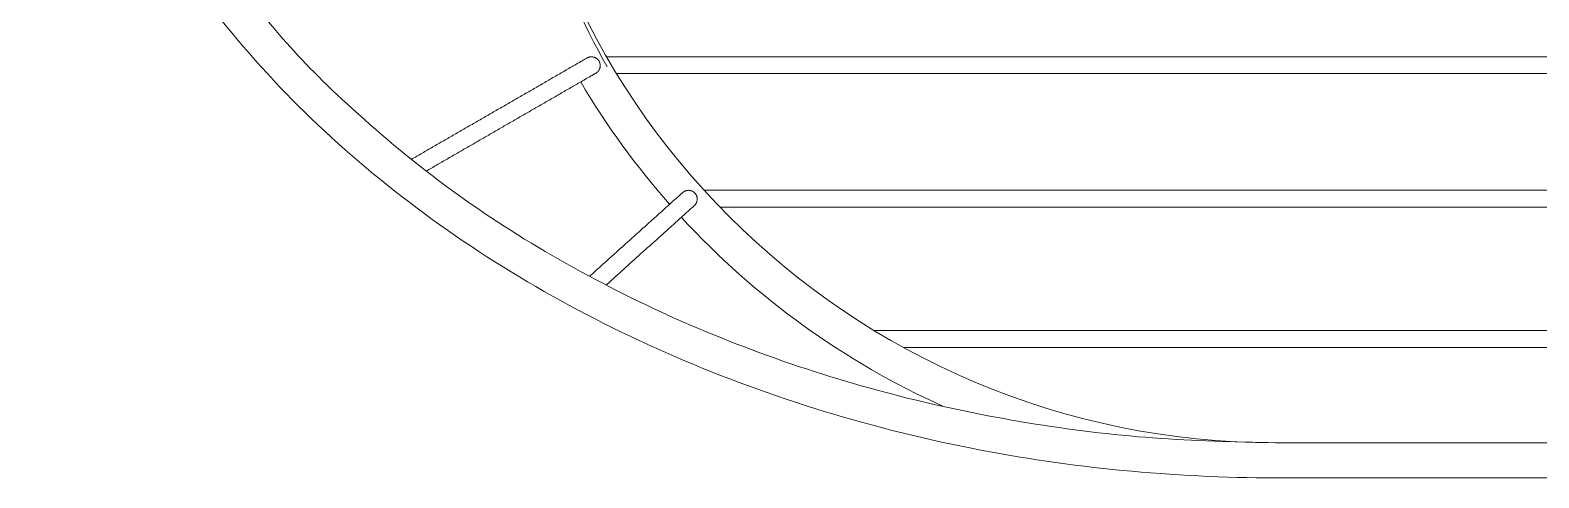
# Model space of a CAD drawing. Header units: millimetres. Extents: x 29001 to 40804, y -8833 to -5892.
# Drawn here: x 29554.95 to 29597.93, y -6584.4 to -6571.65 of the extents above; entities that cross this region are included whole.
import ezdxf

# ---------------------------------------------------------------- set-up
doc = ezdxf.new("R2010")
doc.units = ezdxf.units.MM
doc.layers.get('0').update_dxf_attribs({"lineweight": 0})
doc.layers.add('xxx_Auto_Tefris_Silik', color=252, linetype='Continuous', lineweight=0)
doc.layers.add('xxx_Auto_Tefris_Tefris', color=32, linetype='Continuous', lineweight=0)

# ---------------------------------------------------------------- blocks, each defined once
blk = doc.blocks.new('MOBİLYALAR')
at = {"layer": 'xxx_Auto_Tefris_Silik'}
for p, q in [((426.58, -250.606), (814.946, -250.606)), ((426.863, -251.082), (814.663, -251.082)), ((429.36, -254.411), (812.166, -254.411)), ((429.807, -254.887), (811.719, -254.887)), ((434.215, -258.411), (796.896, -258.411)), ((435.04, -258.887), (796.896, -258.887))]:
    blk.add_line(p, q, dxfattribs=at)
for points, knots in [([(421.014, -253.53), (423.518, -252.085), (426.022, -250.639), (426.239, -250.514), (426.364, -250.731), (426.489, -250.947), (426.272, -251.072), (423.855, -252.467), (421.439, -253.863)], [0, 0, 0, 5.7827, 5.7827, 6.175399, 6.175399, 6.568098, 6.568098, 12.149315, 12.149315, 12.149315]), ([(426.092, -256.863), (427.418, -255.669), (428.745, -254.475), (428.93, -254.308), (429.098, -254.494), (429.265, -254.68), (429.079, -254.847), (427.821, -255.979), (426.563, -257.112)], [0, 0, 0, 3.569133, 3.569133, 3.961832, 3.961832, 4.354531, 4.354531, 7.739951, 7.739951, 7.739951])]:
    blk.add_rational_spline(points, [1, 1, 1, 0.707106781187, 1, 0.707106781187, 1, 1, 1], degree=2, knots=knots, dxfattribs=at)
at = {"layer": 'xxx_Auto_Tefris_Tefris'}
for p, q in [((445.633, -261.606), (796.896, -261.606)), ((445.633, -262.606), (796.896, -262.606))]:
    blk.add_line(p, q, dxfattribs=at)
for centre, radius, start, end in [((445.633, -239.606), 22, 90, 270), ((446.636, -239.606), 23, 198.6228, 209.3772), ((445.633, -239.606), 23, 210.6228, 221.3772), ((445.633, -239.606), 23, 222.6228, 245.7388)]:
    blk.add_arc(centre, radius, start, end, dxfattribs=at)
blk.add_open_spline([(445.633, -262.606), (442.718, -262.605), (439.803, -262.322), (433.938, -261.162), (431.002, -260.244), (425.533, -257.83), (423.001, -256.335), (418.516, -252.866), (416.564, -250.892), (413.386, -246.596), (412.159, -244.273), (410.557, -239.522), (410.154, -237.1), (410.154, -234.678), (410.154, -233.105), (410.323, -231.532), (411.192, -227.516), (412.147, -225.111), (414.823, -220.598), (416.543, -218.489), (420.617, -214.711), (422.971, -213.041), (428.146, -210.248), (430.967, -209.125), (436.88, -207.5), (439.972, -206.998), (443.939, -206.774), (444.786, -206.75), (445.633, -206.751)], degree=3, knots=[4.712389, 4.712389, 4.712389, 4.712389, 4.960422, 4.960422, 5.226706, 5.226706, 5.492989, 5.492989, 5.759273, 5.759273, 6.025556, 6.025556, 6.283185, 6.283185, 6.283185, 6.450503, 6.450503, 6.716786, 6.716786, 6.98307, 6.98307, 7.249353, 7.249353, 7.515637, 7.515637, 7.781921, 7.781921, 7.853982, 7.853982, 7.853982, 7.853982], dxfattribs=at)
blk.add_rational_spline([(445.633, -261.606), (411.154, -261.606), (411.154, -234.678), (411.154, -207.75), (445.633, -207.75)], [1, 0.707106781187, 1, 0.707106781187, 1], degree=2, knots=[4.712389, 4.712389, 4.712389, 6.283185, 6.283185, 7.853982, 7.853982, 7.853982], dxfattribs=at)

msp = doc.modelspace()

# ---------------------------------------------------------------- block references
at = {"color": 6}
msp.add_blockref('MOBİLYALAR', (29144.792, -6321.799), dxfattribs=at)

doc.saveas('drawing.dxf')
